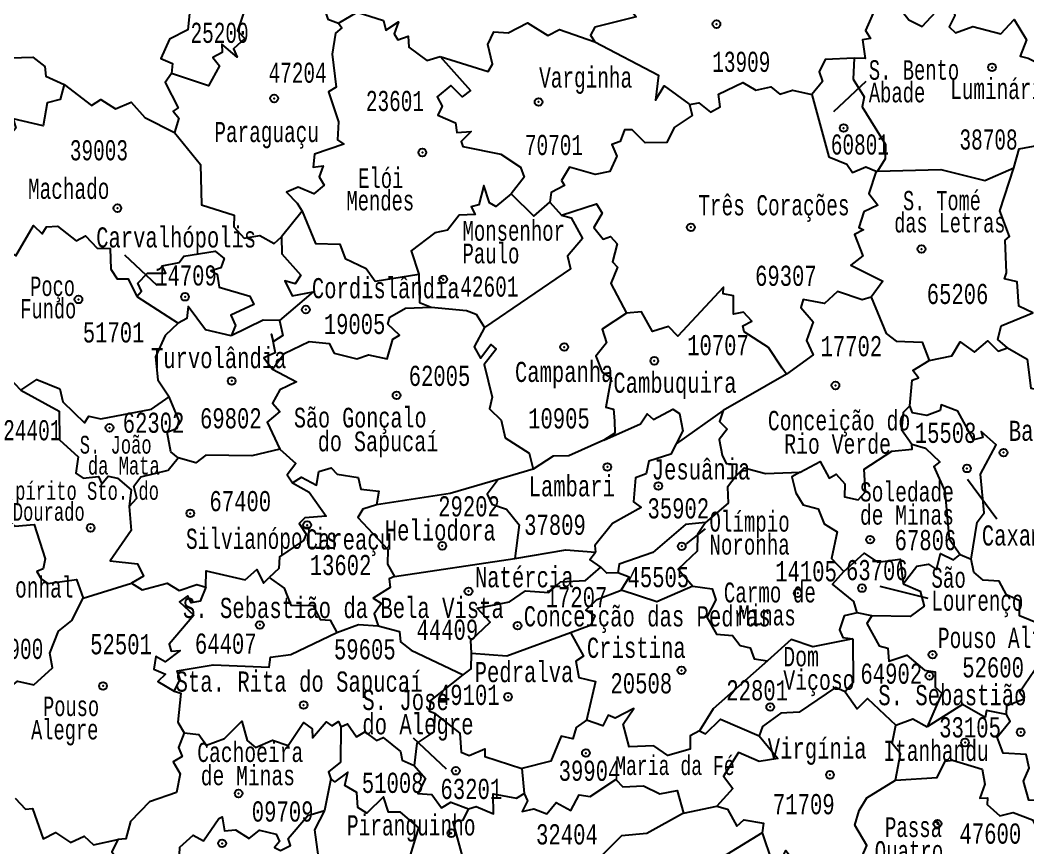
# Model space of a CAD drawing. Header units: millimetres. Extents: x 9851 to 10267, y 23387 to 23778.
# Drawn here: x 10130.42 to 10142.13, y 23500.61 to 23510.23 of the extents above; entities that cross this region are included whole.
import ezdxf
from ezdxf.enums import TextEntityAlignment as Align

# ---------------------------------------------------------------- set-up
doc = ezdxf.new("R2010")
doc.units = ezdxf.units.MM
doc.layers.add('3', color=7, linetype='Continuous')
doc.styles.add('MONOTXT', font='MONOTXT', dxfattribs={"height": 0.2})

# ---------------------------------------------------------------- blocks, each defined once
blk = doc.blocks.new('SEDE')
at = {"layer": '3', "color": 7, "linetype": 'Continuous'}
blk.add_circle((0, 0), 0.00451, dxfattribs=at)

msp = doc.modelspace()

# ---------------------------------------------------------------- linework, layer by layer
at = {"color": 7, "linetype": 'Continuous'}
for p, q in [((10139.882, 23509.169), (10140.256, 23509.521)), ((10140.372, 23508.477), (10140.386, 23508.475)), ((10136.579, 23508.117), (10136.717, 23507.963)), ((10133.703, 23508.012), (10133.462, 23507.711)), ((10132.016, 23507.146), (10131.641, 23507.498)), ((10131.779, 23507.02), (10132.262, 23506.708)), ((10139.33, 23506.117), (10138.593, 23505.693)), ((10138.593, 23505.693), (10138.048, 23505.308)), ((10136.387, 23505.013), (10135.981, 23504.894)), ((10141.773, 23504.43), (10141.434, 23504.894)), ((10138.169, 23504.144), (10138.39, 23504.317)), ((10134.774, 23503.765), (10136.172, 23503.975)), ((10141.349, 23504.019), (10141.478, 23503.967)), ((10131.156, 23503.512), (10131.72, 23503.687)), ((10140.416, 23503.652), (10140.974, 23503.515)), ((10140.323, 23503.309), (10140.152, 23503.341)), ((10135.381, 23501.524), (10134.995, 23501.886)), ((10136.256, 23501.535), (10136.283, 23501.244)), ((10134.035, 23501.414), (10133.963, 23501.045)), ((10138.132, 23501.013), (10138.519, 23501.095))]:
    msp.add_line(p, q, dxfattribs=at)
for points in [[(10138.023, 23511.024), (10137.867, 23510.884), (10137.623, 23510.818), (10137.415, 23510.62), (10137.418, 23510.485), (10137.585, 23510.269), (10137.102, 23510.151), (10137.054, 23510.057), (10137.103, 23509.978)], [(10132.442, 23510.856), (10132.302, 23510.628), (10132.337, 23510.559), (10132.419, 23510.582), (10132.375, 23510.118), (10132.16, 23510.01), (10132.059, 23509.785), (10132.196, 23509.726), (10132.182, 23509.613)], [(10140.141, 23510.703), (10140.19, 23510.614), (10140.288, 23510.606), (10140.369, 23510.383), (10140.25, 23510.111), (10140.307, 23510.016), (10140.212, 23510.003), (10140.245, 23509.785), (10140.115, 23509.788)], [(10140.141, 23510.703), (10140.274, 23510.711), (10140.485, 23510.578), (10140.752, 23510.235), (10140.905, 23510.158), (10141.17, 23510.441), (10141.253, 23510.445), (10141.287, 23510.287), (10141.219, 23510.152), (10141.295, 23510.085), (10141.497, 23510.157), (10141.82, 23510.071), (10141.975, 23510.24), (10142.119, 23510.003), (10142.047, 23509.813), (10142.139, 23509.791), (10142.552, 23509.576), (10142.565, 23509.895), (10142.681, 23510.007), (10142.612, 23510.102)], [(10133.107, 23510.563), (10132.952, 23510.107), (10133.036, 23510.018), (10132.903, 23509.899), (10132.945, 23509.799), (10132.767, 23509.952), (10132.772, 23509.855), (10132.662, 23509.797), (10132.742, 23509.701), (10132.614, 23509.468), (10132.182, 23509.613)], [(10133.788, 23510.407), (10133.933, 23510.436), (10134, 23510.241), (10134.126, 23510.197)], [(10134.126, 23510.197), (10134.34, 23510.325), (10134.647, 23510.226), (10134.675, 23510.114), (10134.821, 23510.212), (10134.771, 23510.074), (10134.814, 23510.002), (10134.933, 23510.046), (10134.941, 23509.917), (10135.149, 23509.761), (10135.304, 23509.808)], [(10134.126, 23510.197), (10134.161, 23510.143), (10134.091, 23510.08), (10134.052, 23509.834), (10134.098, 23509.454), (10134.007, 23509.398), (10134.125, 23509.048), (10134.114, 23508.84), (10134.187, 23508.788), (10133.844, 23508.673), (10133.828, 23508.524), (10133.947, 23508.538), (10133.899, 23508.411), (10133.959, 23508.314), (10133.838, 23508.212), (10133.656, 23508.291), (10133.519, 23508.233), (10133.642, 23508.105), (10133.703, 23508.012)], [(10135.304, 23509.808), (10135.863, 23509.634), (10135.913, 23509.718), (10135.859, 23509.95), (10135.929, 23510.097), (10136.095, 23510.084), (10136.32, 23510.2), (10136.555, 23510.052), (10136.691, 23510.124), (10137.103, 23509.978)], [(10137.103, 23509.978), (10137.842, 23509.591), (10137.806, 23509.303), (10137.907, 23509.466), (10138.196, 23509.257), (10138.204, 23509.252)], [(10129.336, 23509.751), (10129.454, 23509.759), (10129.524, 23509.871), (10129.716, 23509.796), (10129.848, 23509.884), (10130.113, 23509.896), (10130.307, 23509.793), (10130.574, 23509.799), (10130.712, 23509.691), (10130.722, 23509.582), (10130.937, 23509.482)], [(10135.304, 23509.808), (10135.659, 23509.413), (10135.56, 23509.339), (10135.431, 23509.472), (10135.27, 23509.338), (10135.328, 23509.231), (10135.28, 23509.125), (10135.483, 23509.039), (10135.498, 23508.924), (10135.667, 23508.938), (10135.551, 23508.82), (10135.57, 23508.762), (10136.012, 23508.672), (10136.239, 23508.522), (10136.281, 23508.407), (10136.13, 23508.213)], [(10140.115, 23509.788), (10139.78, 23509.775), (10139.711, 23509.63), (10139.749, 23509.517), (10139.623, 23509.368)], [(10140.115, 23509.788), (10140.103, 23509.546), (10140.233, 23509.338), (10140.209, 23509.222), (10140.479, 23508.784), (10140.477, 23508.619), (10140.386, 23508.475)], [(10132.182, 23509.613), (10132.108, 23509.507), (10132.262, 23509.213), (10132.201, 23509.172), (10132.27, 23509.09), (10132.22, 23508.925)], [(10130.937, 23509.482), (10130.888, 23509.31), (10130.737, 23509.269), (10130.694, 23509.004), (10130.342, 23509.083), (10130.375, 23508.977), (10130.277, 23508.86), (10130.167, 23508.979), (10129.932, 23508.799), (10129.632, 23508.727), (10129.612, 23508.652), (10129.909, 23508.482), (10129.911, 23508.264)], [(10130.937, 23509.482), (10131.252, 23509.238), (10131.363, 23509.31), (10131.532, 23509.2), (10131.715, 23509.276), (10131.874, 23509.101), (10132.22, 23508.925)], [(10138.204, 23509.252), (10138.312, 23509.269), (10138.446, 23509.16), (10138.558, 23509.224), (10138.539, 23509.372), (10138.821, 23509.505), (10138.974, 23509.418), (10139.148, 23509.457), (10139.251, 23509.371), (10139.4, 23509.417), (10139.623, 23509.368)], [(10139.623, 23509.368), (10139.822, 23508.644), (10140.03, 23508.558), (10140.098, 23508.459), (10140.253, 23508.526), (10140.372, 23508.477)], [(10138.204, 23509.252), (10138.234, 23509.122), (10138.024, 23508.983), (10137.94, 23508.808), (10137.688, 23508.806), (10137.536, 23508.958), (10137.449, 23508.958), (10137.396, 23508.82), (10137.302, 23508.787), (10137.357, 23508.649), (10137.277, 23508.472), (10137.105, 23508.438), (10136.81, 23508.523), (10136.714, 23508.366), (10136.751, 23508.31), (10136.597, 23508.227), (10136.579, 23508.117)], [(10132.22, 23508.925), (10132.522, 23508.553), (10132.533, 23508.084), (10132.91, 23507.964), (10132.907, 23507.828), (10133.028, 23507.699), (10133.211, 23507.73), (10133.378, 23507.634), (10133.462, 23507.711)], [(10141.97, 23508.515), (10142.033, 23508.734), (10142.429, 23508.809), (10142.488, 23508.892), (10142.567, 23508.835), (10142.664, 23508.933), (10142.825, 23508.827)], [(10140.386, 23508.475), (10141.125, 23508.494), (10141.634, 23508.369), (10141.97, 23508.515)], [(10141.899, 23506.422), (10141.786, 23506.519), (10141.823, 23506.679), (10142.194, 23506.83), (10142.03, 23506.905), (10142.012, 23507.188), (10141.865, 23507.226), (10141.888, 23507.293), (10141.871, 23507.674), (10141.921, 23507.717), (10141.81, 23508.016), (10141.97, 23508.515)], [(10140.372, 23508.477), (10140.288, 23508.218), (10140.391, 23508.081), (10140.229, 23508.002), (10140.17, 23507.823), (10140.225, 23507.796), (10140.121, 23507.74), (10140.218, 23507.492), (10140.077, 23507.383), (10140.448, 23507.197), (10140.315, 23507.012)], [(10136.13, 23508.213), (10135.953, 23508.067), (10135.877, 23508.108), (10135.813, 23508.31), (10135.755, 23508.085), (10135.664, 23508.062), (10135.714, 23507.971), (10135.525, 23507.964), (10135.392, 23507.791), (10135.243, 23507.759), (10134.967, 23507.549), (10135.056, 23507.28)], [(10136.13, 23508.213), (10136.395, 23507.951), (10136.579, 23508.117)], [(10136.717, 23507.963), (10137.121, 23508.096), (10137.19, 23507.986), (10137.09, 23507.822), (10137.199, 23507.686), (10137.283, 23507.716), (10137.362, 23507.631), (10137.307, 23507.422), (10137.365, 23507.362), (10137.288, 23507.171), (10137.472, 23506.826)], [(10133.703, 23508.012), (10133.855, 23507.635), (10134.14, 23507.629), (10134.202, 23507.461), (10134.444, 23507.343), (10134.552, 23507.199), (10135.056, 23507.28)], [(10136.717, 23507.963), (10136.826, 23507.934), (10136.959, 23507.695), (10136.787, 23507.489), (10136.82, 23507.34), (10135.822, 23506.659)], [(10129.671, 23507.74), (10130.137, 23507.564), (10130.225, 23507.594), (10130.375, 23507.493), (10130.58, 23507.843), (10130.68, 23507.748), (10130.73, 23507.828), (10130.86, 23507.838), (10131.074, 23507.668), (10131.185, 23507.724), (10131.318, 23507.58), (10131.47, 23507.578), (10131.479, 23507.335), (10131.551, 23507.225), (10131.678, 23507.223), (10131.779, 23507.02)], [(10133.462, 23507.711), (10133.465, 23507.515), (10133.685, 23507.267), (10133.619, 23507.167), (10133.5, 23507.2), (10133.586, 23507.026), (10133.828, 23507.075), (10133.437, 23506.739)], [(10131.779, 23507.02), (10131.836, 23507.082), (10131.794, 23507.173), (10131.903, 23507.292), (10132.116, 23507.292), (10132.076, 23507.376), (10132.273, 23507.413), (10132.328, 23507.488), (10132.691, 23507.547), (10132.797, 23507.461), (10132.757, 23507.354), (10132.64, 23507.318), (10132.715, 23507.278), (10132.737, 23507.127), (10133.095, 23507.025), (10133.14, 23506.925), (10132.872, 23506.802), (10132.926, 23506.682), (10132.877, 23506.561)], [(10135.056, 23507.28), (10135.065, 23506.95), (10135.202, 23506.896)], [(10139.33, 23506.117), (10139.279, 23506.188), (10139.121, 23506.426), (10138.837, 23506.61), (10138.822, 23506.679), (10138.928, 23506.733), (10138.83, 23506.836), (10138.715, 23506.813), (10138.715, 23507.027), (10138.596, 23507.05), (10138.598, 23507.128), (10138.067, 23506.559), (10137.958, 23506.669), (10137.773, 23506.611), (10137.644, 23506.841), (10137.472, 23506.826)], [(10140.315, 23507.012), (10140.211, 23506.981), (10139.923, 23507.079), (10139.77, 23506.937), (10139.522, 23506.985), (10139.498, 23506.892), (10139.641, 23506.723), (10139.564, 23506.507), (10139.64, 23506.343), (10139.33, 23506.117)], [(10140.315, 23507.012), (10140.488, 23506.588), (10140.604, 23506.5), (10140.905, 23506.488), (10140.988, 23506.274)], [(10132.877, 23506.561), (10132.579, 23506.633), (10132.379, 23506.902), (10132.361, 23506.765), (10132.262, 23506.708)], [(10133.359, 23506.173), (10133.492, 23506.356), (10133.782, 23506.497), (10134.017, 23506.474), (10134.072, 23506.361), (10134.337, 23506.293), (10134.471, 23506.343), (10134.691, 23506.295), (10134.757, 23506.523), (10134.834, 23506.571), (10134.696, 23506.697), (10134.721, 23506.78), (10134.902, 23506.885), (10135.202, 23506.896)], [(10135.202, 23506.896), (10135.611, 23506.858), (10135.725, 23506.813), (10135.822, 23506.659)], [(10133.437, 23506.739), (10133.247, 23506.745), (10132.877, 23506.561)], [(10133.437, 23506.739), (10133.477, 23506.565), (10133.37, 23506.496), (10133.344, 23506.583), (10133.39, 23506.365), (10133.255, 23506.308), (10133.359, 23506.173)], [(10137.472, 23506.826), (10137.187, 23506.638), (10137.238, 23506.481), (10137.116, 23506.327), (10137.19, 23506.14), (10137.291, 23506.072), (10137.231, 23505.732), (10137.32, 23505.71), (10137.333, 23505.575), (10137.337, 23505.43), (10137.207, 23505.349)], [(10132.262, 23506.708), (10132.108, 23506.566), (10131.999, 23506.318), (10132.024, 23506.052), (10132.157, 23505.852)], [(10135.822, 23506.659), (10135.699, 23506.433), (10135.774, 23506.302), (10135.896, 23506.462), (10135.958, 23506.409), (10135.817, 23506.23), (10135.911, 23505.851), (10135.878, 23505.714), (10136.016, 23505.581), (10136.06, 23505.378), (10136.34, 23505.199), (10136.387, 23505.013)], [(10140.988, 23506.274), (10141.252, 23506.328), (10141.347, 23506.493), (10141.513, 23506.374), (10141.669, 23506.505), (10141.79, 23506.382), (10141.899, 23506.422)], [(10141.899, 23506.422), (10142.128, 23506.292), (10142.168, 23505.954), (10142.265, 23505.934), (10142.283, 23505.774), (10142.398, 23505.696), (10142.859, 23506.103), (10143.21, 23506.222)], [(10140.764, 23505.747), (10140.792, 23506.045), (10140.864, 23506.074), (10140.798, 23506.158), (10140.988, 23506.274)], [(10133.359, 23506.173), (10133.638, 23506.026), (10133.443, 23505.936), (10133.358, 23505.778), (10133.441, 23505.684), (10133.295, 23505.558), (10133.442, 23505.243)], [(10130.132, 23506.043), (10130.284, 23506.085), (10130.432, 23505.931)], [(10130.432, 23505.931), (10130.618, 23506.056), (10130.887, 23505.945), (10130.919, 23505.796), (10131.174, 23505.55), (10131.222, 23505.629), (10131.362, 23505.598), (10131.95, 23505.711), (10132.157, 23505.852)], [(10130.432, 23505.931), (10130.878, 23505.687), (10130.882, 23505.352), (10131.097, 23505.157), (10131.073, 23504.965), (10131.156, 23504.907), (10131.335, 23504.928), (10131.374, 23504.842), (10131.446, 23504.93), (10131.557, 23504.906), (10131.715, 23504.773), (10131.692, 23504.579)], [(10132.261, 23505.144), (10132.177, 23505.214), (10132.132, 23505.441), (10132.248, 23505.489), (10132.273, 23505.573), (10132.157, 23505.852)], [(10137.207, 23505.349), (10137.632, 23505.539), (10137.71, 23505.656), (10137.783, 23505.59), (10138.008, 23505.709), (10138.085, 23505.659), (10138.127, 23505.457), (10138.048, 23505.308)], [(10138.593, 23505.693), (10138.553, 23505.568), (10138.639, 23505.477), (10138.549, 23505.356), (10138.583, 23505.175), (10138.629, 23505.077), (10138.749, 23505.069), (10138.744, 23504.934)], [(10140.764, 23505.747), (10140.687, 23505.67), (10140.668, 23505.472), (10140.785, 23505.303)], [(10141.478, 23503.967), (10141.547, 23504.397), (10141.627, 23504.506), (10141.585, 23504.955), (10141.766, 23505.295), (10141.592, 23505.45), (10141.612, 23505.381), (10141.504, 23505.355), (10141.322, 23505.686), (10141.127, 23505.762), (10141.114, 23505.695), (10140.961, 23505.637), (10140.796, 23505.667), (10140.764, 23505.747)], [(10137.207, 23505.349), (10136.799, 23505.169), (10136.62, 23505.165), (10136.387, 23505.013)], [(10133.442, 23505.243), (10133.117, 23505.167), (10132.582, 23505.174), (10132.466, 23505.087), (10132.261, 23505.144)], [(10133.442, 23505.243), (10133.63, 23505.078), (10133.526, 23504.945), (10133.588, 23504.852)], [(10138.048, 23505.308), (10137.987, 23505.188), (10137.729, 23505.105), (10137.7, 23504.96), (10137.575, 23504.913), (10137.552, 23504.634), (10137.643, 23504.568), (10137.31, 23504.381), (10137.102, 23504.127), (10137.112, 23504.049)], [(10139.488, 23504.977), (10139.72, 23505.103), (10139.825, 23504.909), (10139.907, 23504.956), (10140.008, 23504.843), (10140.004, 23504.691), (10140.162, 23504.657), (10140.25, 23504.749), (10140.233, 23505.013), (10140.553, 23505.223), (10140.789, 23505.245), (10140.785, 23505.303)], [(10140.785, 23505.303), (10140.946, 23505.256), (10141.112, 23505.098), (10141.044, 23505.043), (10141.169, 23504.755), (10141.221, 23504.201), (10141.349, 23504.019)], [(10131.692, 23504.579), (10131.78, 23504.677), (10131.744, 23504.814), (10131.829, 23504.925), (10132.143, 23504.999), (10132.261, 23505.144)], [(10133.588, 23504.852), (10133.696, 23504.921), (10133.868, 23504.828), (10133.894, 23504.985), (10134.038, 23505.026), (10134.108, 23504.954), (10134.352, 23504.915), (10134.382, 23504.779), (10134.594, 23504.757), (10134.564, 23504.597)], [(10138.744, 23504.934), (10138.837, 23505.028), (10139.086, 23504.963), (10139.488, 23504.977)], [(10135.981, 23504.894), (10135.42, 23504.729), (10134.564, 23504.597)], [(10135.981, 23504.894), (10135.852, 23504.722), (10135.907, 23504.606), (10136.078, 23504.548), (10136.225, 23504.366), (10136.172, 23503.975)], [(10138.744, 23504.934), (10138.644, 23504.804), (10138.652, 23504.618), (10138.388, 23504.391)], [(10139.488, 23504.977), (10139.392, 23504.925), (10139.44, 23504.737), (10139.524, 23504.597), (10139.698, 23504.553), (10139.767, 23504.378), (10139.918, 23504.285), (10139.854, 23503.976), (10139.997, 23503.824)], [(10133.588, 23504.852), (10133.785, 23504.746), (10133.979, 23504.465), (10133.732, 23504.446), (10133.666, 23504.379), (10133.748, 23504.258), (10133.717, 23504.184), (10133.438, 23503.992), (10133.43, 23503.859), (10133.319, 23503.755)], [(10131.692, 23504.579), (10131.715, 23504.298), (10131.47, 23503.946), (10131.79, 23503.913), (10131.858, 23503.769), (10131.72, 23503.687)], [(10134.564, 23504.597), (10134.408, 23504.547), (10134.349, 23504.449), (10134.696, 23504.08), (10134.693, 23503.907), (10134.774, 23503.765)], [(10130.245, 23504.435), (10130.363, 23504.351), (10130.586, 23504.37), (10130.716, 23503.972), (10130.694, 23503.855), (10130.618, 23503.824), (10130.669, 23503.738), (10130.746, 23503.685), (10131.08, 23503.731), (10131.156, 23503.512)], [(10138.388, 23504.391), (10138.156, 23504.369), (10137.777, 23504.043), (10137.387, 23503.907), (10137.37, 23503.809)], [(10138.388, 23504.391), (10138.297, 23504.252), (10138.292, 23504.06), (10138.071, 23503.851), (10138.242, 23503.653)], [(10136.172, 23503.975), (10136.764, 23504.074), (10137.112, 23504.049)], [(10137.171, 23503.872), (10137.046, 23503.964), (10137.112, 23504.049)], [(10139.997, 23503.824), (10140.234, 23504.036), (10140.389, 23503.932), (10140.65, 23503.968), (10140.684, 23503.68)], [(10140.684, 23503.68), (10140.845, 23503.885), (10140.979, 23503.909), (10141.073, 23503.846), (10141.119, 23504.031), (10141.27, 23503.96), (10141.349, 23504.019)], [(10142.579, 23502.865), (10142.354, 23502.971), (10142.284, 23503.208), (10142.036, 23503.306), (10142.043, 23503.483), (10141.888, 23503.552), (10141.801, 23503.712), (10141.617, 23503.724), (10141.509, 23503.814), (10141.478, 23503.967)], [(10132.584, 23503.639), (10132.588, 23503.832), (10133.041, 23503.728), (10133.176, 23503.846), (10133.254, 23503.688), (10133.319, 23503.755)], [(10135.671, 23502.875), (10135.66, 23503.022), (10135.887, 23503.234), (10135.736, 23503.398), (10136.111, 23503.471), (10136.298, 23503.598), (10136.57, 23503.579), (10136.703, 23503.703), (10136.996, 23503.717), (10137.171, 23503.872)], [(10137.37, 23503.809), (10137.242, 23503.802), (10137.171, 23503.872)], [(10140.152, 23503.341), (10140.113, 23503.476), (10139.863, 23503.675), (10139.997, 23503.824)], [(10133.319, 23503.755), (10133.491, 23503.63), (10133.569, 23503.432), (10133.831, 23503.429), (10133.913, 23503.266), (10134.028, 23503.258), (10134.105, 23503.115)], [(10134.774, 23503.765), (10134.714, 23503.739), (10134.724, 23503.636), (10134.528, 23503.515), (10134.625, 23503.451), (10134.537, 23503.331), (10134.586, 23503.192)], [(10137.408, 23503.606), (10137.503, 23503.757), (10137.37, 23503.809)], [(10131.72, 23503.687), (10131.841, 23503.61), (10132.133, 23503.687), (10132.274, 23503.604), (10132.479, 23503.672), (10132.584, 23503.639)], [(10132.584, 23503.639), (10132.516, 23503.48), (10132.411, 23503.459), (10132.375, 23503.54), (10132.278, 23503.472), (10132.442, 23503.314), (10132.157, 23502.978), (10132.178, 23502.896), (10132.283, 23502.905), (10132.11, 23502.774), (10132.002, 23502.836), (10131.979, 23502.689), (10132.113, 23502.628), (10132.024, 23502.544), (10132.215, 23502.432)], [(10136.822, 23503.114), (10137.06, 23503.204), (10137.106, 23503.306), (10137, 23503.375), (10137.128, 23503.496), (10137.408, 23503.606)], [(10138.242, 23503.653), (10137.823, 23503.472), (10137.408, 23503.606)], [(10138.242, 23503.653), (10138.467, 23503.622), (10138.508, 23503.492), (10138.405, 23503.291), (10138.518, 23503.096), (10138.702, 23503.08), (10138.792, 23502.962), (10138.907, 23502.935), (10138.954, 23502.807), (10139.108, 23502.784)], [(10140.684, 23503.68), (10140.885, 23503.594), (10140.93, 23503.419), (10140.769, 23503.299), (10140.323, 23503.309)], [(10130.308, 23502.477), (10130.394, 23502.548), (10130.585, 23502.506), (10130.802, 23502.705), (10130.771, 23502.875), (10130.871, 23503.128), (10131.024, 23503.252), (10131.156, 23503.512)], [(10140.152, 23503.341), (10140.001, 23503.308), (10139.945, 23503.145), (10139.985, 23503.055), (10140.101, 23503.041)], [(10140.323, 23503.309), (10140.265, 23503.22), (10140.406, 23502.96), (10140.508, 23502.931), (10140.519, 23502.782), (10140.729, 23502.851), (10140.935, 23502.675), (10141.059, 23502.658), (10141.059, 23502.477), (10141.136, 23502.408), (10140.963, 23502.018)], [(10132.215, 23502.432), (10132.283, 23502.566), (10132.25, 23502.67), (10132.668, 23502.738), (10133.317, 23502.713), (10133.334, 23502.826), (10133.569, 23502.857), (10134.105, 23503.115)], [(10134.105, 23503.115), (10134.357, 23503.207), (10134.586, 23503.192)], [(10134.586, 23503.192), (10134.833, 23503.127), (10134.844, 23503.006), (10134.967, 23502.908), (10135.572, 23502.623)], [(10135.671, 23502.875), (10136.079, 23502.841), (10136.822, 23503.114)], [(10136.822, 23503.114), (10136.97, 23502.838), (10136.883, 23502.779), (10136.917, 23502.591), (10137.112, 23502.543), (10137.005, 23502.097)], [(10140.101, 23503.041), (10139.635, 23502.947), (10139.386, 23503.033), (10139.108, 23502.784)], [(10140.101, 23503.041), (10140.105, 23502.532), (10140.013, 23502.426)], [(10135.572, 23502.623), (10135.666, 23502.692), (10135.671, 23502.875)], [(10139.108, 23502.784), (10138.477, 23502.226), (10138.318, 23501.973)], [(10141.888, 23502.16), (10141.89, 23502.265), (10142.092, 23502.344), (10142.039, 23502.421), (10142.213, 23502.678), (10142.579, 23502.865)], [(10135.242, 23502.171), (10135.18, 23502.196), (10135.196, 23502.322), (10135.572, 23502.623)], [(10132.215, 23502.432), (10132.292, 23502.408), (10132.256, 23502.07), (10132.332, 23501.949)], [(10140.013, 23502.426), (10139.899, 23502.475), (10139.477, 23502.189), (10139.265, 23502.176), (10139.052, 23502.021), (10139.014, 23501.914)], [(10140.013, 23502.426), (10140.152, 23502.226), (10140.272, 23502.346), (10140.601, 23502.036)], [(10135.242, 23502.171), (10135.233, 23501.961), (10135.033, 23501.829), (10135.004, 23501.57)], [(10135.242, 23502.171), (10135.536, 23501.943), (10135.55, 23501.724), (10135.643, 23501.684), (10135.823, 23501.763), (10135.824, 23501.673), (10136.256, 23501.535)], [(10138.318, 23501.973), (10138.21, 23501.912), (10138.21, 23501.759), (10137.952, 23501.683), (10137.788, 23501.795), (10137.5, 23501.787), (10137.434, 23502.05), (10137.556, 23502.23), (10137.339, 23502.119), (10137.259, 23502.152), (10137.196, 23502.031), (10137.005, 23502.097)], [(10141.888, 23502.16), (10141.655, 23502.208), (10141.637, 23502.128), (10141.374, 23502.276), (10140.963, 23502.018)], [(10132.332, 23501.949), (10132.501, 23501.927), (10132.59, 23501.804), (10132.798, 23501.881), (10133.001, 23502.085), (10133.062, 23501.86), (10133.16, 23501.776), (10133.356, 23501.861), (10133.54, 23501.799), (10133.717, 23502.067), (10133.82, 23501.994), (10133.822, 23501.888), (10133.98, 23502.075), (10134.048, 23502.03), (10134.124, 23502.078), (10134.152, 23502.016)], [(10134.152, 23502.016), (10134.229, 23502.053), (10134.334, 23501.901), (10134.431, 23501.961), (10134.565, 23501.859), (10134.643, 23501.893), (10134.845, 23501.732), (10134.863, 23501.629), (10135.004, 23501.57)], [(10137.005, 23502.097), (10136.887, 23502.01), (10136.848, 23501.88), (10136.713, 23501.911), (10136.59, 23501.618), (10136.256, 23501.535)], [(10138.318, 23501.973), (10138.388, 23501.938), (10138.565, 23502.108), (10139.014, 23501.914)], [(10140.601, 23502.036), (10140.799, 23502.112), (10140.963, 23502.018)], [(10142.719, 23500.859), (10142.616, 23500.918), (10142.568, 23501.072), (10142.473, 23501.162), (10142.148, 23501.166), (10142.084, 23501.385), (10142.149, 23501.537), (10142.116, 23501.696), (10141.849, 23501.711), (10141.78, 23501.897), (10141.929, 23502.083), (10141.888, 23502.16)], [(10132.332, 23501.949), (10132.265, 23501.777), (10132.306, 23501.674), (10132.201, 23501.61), (10132.284, 23501.47), (10132.243, 23501.253), (10131.928, 23501.147), (10131.707, 23500.917), (10131.653, 23500.715), (10131.561, 23500.709)], [(10134.152, 23502.016), (10134.149, 23501.607), (10134.007, 23501.495), (10134.035, 23501.414)], [(10140.597, 23501.397), (10140.656, 23501.702), (10140.56, 23501.823), (10140.601, 23502.036)], [(10139.014, 23501.914), (10139.229, 23501.65), (10139.011, 23501.614), (10138.772, 23501.719), (10138.597, 23501.445), (10138.706, 23501.301), (10138.519, 23501.095)], [(10140.597, 23501.397), (10141.081, 23501.43), (10141.175, 23501.618), (10141.258, 23501.631), (10141.602, 23501.526), (10141.636, 23501.35), (10141.578, 23501.188), (10141.664, 23501.194), (10141.663, 23501.116), (10141.811, 23500.984), (10141.964, 23501.023), (10142.19, 23500.937), (10142.226, 23500.862), (10142.664, 23500.744)], [(10135.245, 23499.959), (10135.324, 23500.131), (10135.26, 23500.461), (10134.962, 23500.525), (10135.058, 23500.844), (10134.843, 23501.027), (10134.707, 23501.025), (10134.646, 23501.204), (10134.452, 23501.015), (10134.35, 23501.079), (10134.336, 23501.253), (10134.196, 23501.335), (10134.233, 23501.489), (10134.083, 23501.38), (10134.035, 23501.414)], [(10135.004, 23501.57), (10135.136, 23501.418), (10135.047, 23501.243), (10135.208, 23501.233), (10135.322, 23501.075), (10135.429, 23501.143), (10135.633, 23501.066)], [(10136.283, 23501.244), (10136.319, 23501.156), (10136.258, 23501.034), (10136.395, 23501.066), (10136.547, 23501.006), (10136.653, 23501.14), (10136.824, 23501.047), (10136.922, 23501.227), (10137.047, 23501.207), (10137.348, 23501.407), (10137.43, 23501.32), (10137.667, 23501.333), (10137.857, 23501.239), (10138.058, 23501.279), (10138.132, 23501.013)], [(10139.767, 23500.197), (10139.95, 23500.229), (10139.985, 23500.422), (10140.202, 23500.495), (10140.265, 23500.638), (10140.125, 23500.874), (10140.175, 23501.046), (10140.263, 23501.193), (10140.597, 23501.397)], [(10135.633, 23501.066), (10135.725, 23501.093), (10135.925, 23501.006), (10135.922, 23501.24), (10136.192, 23501.187), (10136.283, 23501.244)], [(10130.367, 23501.189), (10130.488, 23501.06), (10130.568, 23501.07), (10130.694, 23500.715), (10130.837, 23500.791), (10131.009, 23500.672), (10131.168, 23500.747), (10131.277, 23500.645), (10131.561, 23500.709)], [(10131.893, 23500.112), (10132.017, 23500.1), (10132.069, 23500.2), (10132.265, 23500.251), (10132.282, 23500.619), (10132.437, 23500.76), (10132.555, 23500.692), (10132.732, 23500.953), (10132.774, 23500.97), (10132.8, 23500.809), (10132.929, 23500.82), (10133.085, 23500.721), (10133.205, 23500.815), (10133.398, 23500.771), (10133.44, 23500.683), (10133.382, 23500.617), (10133.449, 23500.581), (10133.567, 23500.64), (10133.538, 23500.721), (10133.766, 23500.987), (10133.963, 23501.045)], [(10133.963, 23501.045), (10133.846, 23500.819), (10133.934, 23500.167), (10133.763, 23499.987), (10133.745, 23499.785)], [(10135.633, 23501.066), (10135.564, 23500.929), (10135.451, 23500.913), (10135.589, 23500.412), (10135.511, 23500.189)], [(10138.132, 23501.013), (10137.707, 23500.777), (10137.411, 23500.749), (10136.927, 23500.272), (10137.159, 23500.117)], [(10138.519, 23501.095), (10138.645, 23501.059), (10138.754, 23500.862), (10138.834, 23500.937), (10139.061, 23500.898), (10139.049, 23500.787)], [(10139.049, 23500.787), (10138.347, 23500.356), (10138.286, 23500.06), (10138.539, 23499.955), (10138.772, 23499.982), (10138.817, 23499.809), (10138.965, 23499.722), (10138.997, 23499.549), (10139.089, 23499.49)], [(10139.049, 23500.787), (10139.158, 23500.453), (10139.261, 23500.457), (10139.323, 23500.579), (10139.389, 23500.497), (10139.32, 23500.413), (10139.383, 23500.295), (10139.66, 23500.299), (10139.767, 23500.197)], [(10131.561, 23500.709), (10131.489, 23500.563), (10131.566, 23500.464), (10131.422, 23500.211), (10131.517, 23500.068)]]:
    msp.add_lwpolyline(points, dxfattribs=at)
for p in [(10138.516, 23510.185), (10141.719, 23509.682), (10133.377, 23509.321), (10136.449, 23509.28), (10139.994, 23508.977), (10135.099, 23508.693), (10131.555, 23508.046), (10138.219, 23507.824), (10140.899, 23507.571), (10135.341, 23507.218), (10131.102, 23506.985), (10132.341, 23507.016), (10133.744, 23506.868), (10136.747, 23506.432), (10137.794, 23506.271), (10132.883, 23506.038), (10139.899, 23505.985), (10134.799, 23505.871), (10131.463, 23505.493), (10141.852, 23505.205), (10137.249, 23505.038), (10141.427, 23505.021), (10137.841, 23504.816), (10132.402, 23504.499), (10131.244, 23504.33), (10133.76, 23504.363), (10140.302, 23504.193), (10135.33, 23504.121), (10138.113, 23504.116), (10135.635, 23503.593), (10140.208, 23503.63), (10139.46, 23503.571), (10133.21, 23503.202), (10136.205, 23503.193), (10141.027, 23502.857), (10138.11, 23502.674), (10140.991, 23502.61), (10131.388, 23502.493), (10136.094, 23502.366), (10133.719, 23502.271), (10139.141, 23502.249), (10142.052, 23501.955), (10141.405, 23501.835), (10136.999, 23501.713), (10135.488, 23501.507), (10139.835, 23501.46), (10132.963, 23501.243), (10141.085, 23500.891), (10135.435, 23500.782), (10132.772, 23500.663)]:
    msp.add_point(p, dxfattribs=at)

# ---------------------------------------------------------------- block references
for p, xscale, yscale, zscale, rotation in [((10138.516, 23510.185), 9.999984065305414, 9.999984065305414, 10, 1.029389618851899), ((10141.719, 23509.682), 10, 10, 10, 1.12251814589938), ((10133.377, 23509.321), 9.999986043441957, 9.999986043441957, 10, 0.8690174966911162), ((10136.449, 23509.28), 10.000012929797, 10.000012929797, 10, 0.9621417863326939), ((10139.994, 23508.977), 10.00001279557249, 10.00001279557249, 10, 1.06754607644802), ((10135.099, 23508.693), 9.999979237002622, 9.999979237002622, 10, 0.9178493910349257), ((10131.555, 23508.046), 10, 10, 10, 0.8049755879339935), ((10138.219, 23507.824), 10.00001013189859, 10.00001013189859, 10, 1.007772359467216), ((10140.899, 23507.571), 9.999986242068749, 9.999986242068749, 10, 1.087829685467251), ((10135.341, 23507.218), 10.0000213255475, 10.0000213255475, 10, 0.9162444976586277), ((10131.102, 23506.985), 10, 10, 10, 0.783896356284476), ((10132.341, 23507.016), 10, 10, 10, 0.8225866992577637), ((10133.744, 23506.868), 10.00002203494186, 10.00002203494186, 10, 0.8650118485375153), ((10136.747, 23506.432), 10.00000000000001, 10.00000000000001, 10.00000000000001, 0.9549390687634874), ((10137.794, 23506.271), 10, 10, 10, 0.9861598077852067), ((10132.883, 23506.038), 9.999985797435308, 9.999985797435308, 10, 0.8329948560742096), ((10134.799, 23505.871), 10, 10, 10, 0.8914305632527719), ((10139.899, 23505.985), 10, 10, 10, 1.049134775174746), ((10131.463, 23505.493), 10, 10, 10, 0.7849634745111219), ((10141.852, 23505.205), 10, 10, 10, 1.104907181015739), ((10137.249, 23505.038), 10.000012929797, 10.000012929797, 10, 0.9621417863326939), ((10141.427, 23505.021), 10, 10, 10, 1.090764009586508), ((10137.841, 23504.816), 10.00001685776055, 10.00001685776055, 10, 0.9792193323479694), ((10132.402, 23504.499), 10.00001558588072, 10.00001558588072, 10, 0.807643367638264), ((10133.76, 23504.363), 9.999980935414476, 9.999980935414476, 10, 0.8492721339217004), ((10131.244, 23504.33), 10.00001831579801, 10.00001831579801, 10, 0.7700201845209717), ((10135.33, 23504.121), 10.00001410561666, 10.00001410561666, 10, 0.8967660042636787), ((10138.113, 23504.116), 9.999983059052306, 9.999983059052306, 10, 0.9834921512746625), ((10140.302, 23504.193), 10, 10, 10, 1.051802372804484), ((10135.635, 23503.593), 9.999985098880455, 9.999985098880455, 10, 0.9031727184828746), ((10139.46, 23503.571), 10, 10, 10, 1.022182266684285), ((10140.208, 23503.63), 9.999988941202574, 9.999988941202574, 10, 1.045666891457216), ((10133.21, 23503.202), 10.00001013656067, 10.00001013656067, 10, 0.8241873609637927), ((10136.205, 23503.193), 9.999980729306543, 9.999980729306543, 10, 0.9183829330313933), ((10141.027, 23502.857), 10.00001106084519, 10.00001106084519, 10, 1.067012560223645), ((10138.11, 23502.674), 10, 10, 10, 0.9749510820634082), ((10140.991, 23502.61), 10, 10, 10, 1.064344976327805), ((10131.388, 23502.493), 10, 10, 10, 0.761483203179018), ((10136.094, 23502.366), 10, 10, 10, 0.9095752344021203), ((10133.719, 23502.271), 9.999987829348182, 9.999987829348182, 10, 0.8337951866118355), ((10139.141, 23502.249), 10.00000000000001, 10.00000000000001, 10.00000000000001, 1.004571198192704), ((10142.052, 23501.955), 10, 10, 10, 1.093698327983297), ((10141.405, 23501.835), 9.999983632489746, 9.999983632489746, 10, 1.07288622421067), ((10136.999, 23501.713), 9.999977823303567, 9.999977823303567, 10, 0.9338599296917559), ((10135.488, 23501.507), 9.999981529018296, 9.999981529018296, 10, 0.8847612402573611), ((10139.835, 23501.46), 10, 10, 10, 1.021648742510037), ((10132.963, 23501.243), 10, 10, 10, 0.8025745832153821), ((10141.085, 23500.891), 9.999980843473645, 9.999980843473645, 10, 1.05767599642367), ((10135.435, 23500.782), 10.00001089507029, 10.00001089507029, 10, 0.8783545776025687), ((10132.772, 23500.663), 9.999978524569448, 9.999978524569448, 10, 0.7924369767587068)]:
    msp.add_blockref('SEDE', p, dxfattribs=dict(at, xscale=xscale, yscale=yscale, zscale=zscale, rotation=rotation))

# ---------------------------------------------------------------- texts
at = {"color": 7, "linetype": 'Continuous', "style": 'MONOTXT'}
for s, height, rotation, width, p in [('25200', 0.2338, 0, 0.666671, (10132.742, 23510.084)), ('13909', 0.234, 360, 0.666667, (10138.805, 23509.747)), ('23601', 0.2341, 360, 0.666686, (10134.78, 23509.292)), ('38708', 0.2342, 0, 0.666667, (10141.678, 23508.844)), ('60801', 0.2342, 360, 0.666671, (10140.183, 23508.786)), ('14709', 0.2341, 360, 0.705883, (10132.352, 23507.264)), ('65206', 0.2342, 360, 0.705879, (10141.318, 23507.049)), ('19005', 0.2342, 0, 0.705888, (10134.311, 23506.7)), ('51701', 0.2344, 0, 0.70588, (10131.511, 23506.602)), ('10707', 0.2343, 360, 0.705874, (10138.534, 23506.454)), ('17702', 0.2343, 360, 0.705874, (10140.084, 23506.442)), ('62005', 0.2343, 0, 0.705877, (10135.298, 23506.097)), ('Cambuquira', 0.2343, 0, 0.705885, (10138.034, 23505.992)), ('69802', 0.2344, 0, 0.705877, (10132.873, 23505.604)), ('24401', 0.2347, 0, 0.666667, (10130.566, 23505.465)), ('62302', 0.2344, 0, 0.705881, (10131.975, 23505.552)), ('15508', 0.2344, 360, 0.705884, (10141.179, 23505.435)), ('67400', 0.2345, 360, 0.705876, (10132.983, 23504.641)), ('29202', 0.2346, 0, 0.705883, (10135.641, 23504.58)), ('Heliodora', 0.2346, 0, 0.705878, (10135.307, 23504.31)), ('37809', 0.2346, 360, 0.705888, (10136.64, 23504.366)), ('67806', 0.2346, 360, 0.70588, (10140.945, 23504.188)), ('13602', 0.2347, 360, 0.705882, (10134.148, 23503.898)), ('45505', 0.2347, 360, 0.705891, (10137.841, 23503.758)), ('17207', 0.2347, 0, 0.705891, (10136.89, 23503.525)), ('44409', 0.2348, 360, 0.705877, (10135.389, 23503.146)), ('64407', 0.2348, 360, 0.705884, (10132.814, 23502.985)), ('17900', 0.2351, 360, 0.666671, (10130.355, 23502.924)), ('59605', 0.235, 360, 0.705887, (10134.43, 23502.919)), ('64902', 0.2349, 0, 0.705873, (10140.548, 23502.636)), ('52600', 0.2349, 0, 0.705879, (10141.731, 23502.709)), ('22801', 0.2349, 0, 0.705879, (10138.989, 23502.442)), ('49101', 0.2349, 360, 0.705884, (10135.638, 23502.389)), ('33105', 0.2351, 0, 0.705882, (10141.463, 23502.012)), ('39904', 0.2351, 0, 0.705877, (10137.041, 23501.508)), ('63201', 0.235, 360, 0.705886, (10135.668, 23501.296)), ('71709', 0.2351, 0, 0.705882, (10139.531, 23501.119)), ('09709', 0.2352, 360, 0.705886, (10133.475, 23501.034))]:
    msp.add_text(s, height=height, rotation=rotation, dxfattribs=dict(at, width=width)).set_placement(p, align=Align.MIDDLE)
for s, height, width, p in [('47204', 0.234, 0.666663, (10133.649, 23509.62)), ('70701', 0.2342, 0.666667, (10136.628, 23508.78)), ('39003', 0.2342, 0.666667, (10131.34, 23508.719)), ('69307', 0.2341, 0.705884, (10139.323, 23507.26)), ('42601', 0.2344, 0.666675, (10135.877, 23507.135)), ('10905', 0.2344, 0.705882, (10136.686, 23505.603)), ('35902', 0.2345, 0.70588, (10138.073, 23504.557)), ('14105', 0.2348, 0.705876, (10139.557, 23503.826)), ('63706', 0.2347, 0.705882, (10140.38, 23503.839)), ('52501', 0.2349, 0.705876, (10131.597, 23502.978)), ('20508', 0.2349, 0.705877, (10137.643, 23502.524)), ('51008', 0.2351, 0.705877, (10134.754, 23501.367)), ('32404', 0.2352, 0.70588, (10136.779, 23500.768)), ('47600', 0.2352, 0.705889, (10141.699, 23500.777))]:
    msp.add_text(s, height=height, dxfattribs=dict(at, width=width)).set_placement(p, align=Align.MIDDLE)
for s, height, rotation, width, p in [('Varginha', 0.2341, 360, 0.666663, (10136.456, 23509.447)), ('S. Bento ', 0.2274, 359.9961, 0.666671, (10140.287, 23509.538)), ('Abade', 0.2274, 359.9961, 0.666671, (10140.287, 23509.276)), ('Tr%%234s Cora%%231%%245es', 0.2343, 0, 0.666663, (10138.305, 23507.963)), ('Monsenhor ', 0.2294, 359.9948, 0.666671, (10135.565, 23507.668)), ('Paulo', 0.2294, 359.9948, 0.666671, (10135.565, 23507.404)), ('Silvian%%243polis', 0.23486, 0, 0.666675, (10132.352, 23504.086)), ('Pouso Alto', 0.2351, 0, 0.66669, (10141.09, 23502.934)), ('Dom ', 0.2261, 359.9992, 0.705884, (10139.293, 23502.721)), ('Vi%%231oso', 0.2261, 359.9992, 0.705884, (10139.293, 23502.448)), ('Itanhandu', 0.2353, 0, 0.666659, (10140.457, 23501.622)), ('Piranguinho', 0.23548, 0, 0.666686, (10134.222, 23500.755))]:
    msp.add_text(s, height=height, rotation=rotation, dxfattribs=dict(at, width=width)).set_placement(p)
for s, height, rotation, width, p in [('Lumin%%225rias', 0.23408, 0, 0.666682, (10141.907, 23509.314)), ('S. Tom%%233 ', 0.22379, 0.0058, 0.666667, (10141.201, 23508.022)), ('das Letras', 0.2238, 0.0058, 0.666667, (10141.228, 23507.764)), ('Soledade ', 0.2234, 0.0073, 0.705884, (10140.798, 23504.637)), ('de Minas', 0.2234, 0.0073, 0.705884, (10140.73, 23504.368)), ('Congonhal', 0.235, 0, 0.666671, (10130.434, 23503.52)), ('Cachoeira ', 0.224, 0.0045, 0.705886, (10133.167, 23501.609)), ('de Minas', 0.224, 0.0045, 0.705886, (10133.071, 23501.339))]:
    msp.add_text(s, height=height, rotation=rotation, dxfattribs=dict(at, width=width)).set_placement(p, align=Align.CENTER)
for s, height, rotation, width, p in [('Paragua%%231u', 0.23413, 360, 0.666667, (10133.897, 23509.048)), ('El%%243i ', 0.2272, 359.9965, 0.666659, (10135.009, 23508.508)), ('Mendes', 0.2272, 359.9965, 0.666659, (10135.003, 23508.247)), ('Po%%231o ', 0.2255, 0.0003, 0.666667, (10131.192, 23507.251)), ('Fundo', 0.2255, 0.0003, 0.666667, (10131.077, 23506.991)), ('S%%227o Gon%%231alo ', 0.22939, 359.9947, 0.705885, (10135.288, 23505.726)), ('do Sapuca%%237', 0.22939, 359.9947, 0.705885, (10135.285, 23505.45)), ('Pouso ', 0.2259, 0.0001, 0.666687, (10131.473, 23502.369)), ('Alegre', 0.2259, 0.0001, 0.666687, (10131.334, 23502.097)), ('Virg%%237nia', 0.23502, 0, 0.705879, (10140.261, 23501.884))]:
    msp.add_text(s, height=height, rotation=rotation, dxfattribs=dict(at, width=width)).set_placement(p, align=Align.TOP_RIGHT)
for s, height, width, p in [('Machado', 0.2343, 0.666659, (10131.462, 23508.154)), ('Cristina', 0.2349, 0.705889, (10138.159, 23502.819))]:
    msp.add_text(s, height=height, dxfattribs=dict(at, width=width)).set_placement(p, align=Align.RIGHT)
for s, height, width, p in [('Carvalh%%243polis', 0.23405, 0.705883, (10132.238, 23507.823)), ('Carea%%231u', 0.23464, 0.705884, (10134.244, 23504.313)), ('S. Sebasti%%227o da Bela Vista', 0.23474, 0.705886, (10134.181, 23503.517)), ('Pedralva', 0.2349, 0.705875, (10136.28, 23502.772))]:
    msp.add_text(s, height=height, dxfattribs=dict(at, width=width)).set_placement(p, align=Align.TOP_CENTER)
for s, height, width, p in [('Cordisl%%226ndia', 0.23418, 0.705881, (10133.815, 23506.999)), ('Baependi', 0.2344, 0.705885, (10141.914, 23505.341)), ('Nat%%233rcia', 0.23471, 0.705883, (10135.709, 23503.639)), ('Concei%%231%%227o das Pedras', 0.2348, 0.705881, (10136.277, 23503.185))]:
    msp.add_text(s, height=height, dxfattribs=dict(at, width=width)).set_placement(p)
for s, height, rotation, width, p in [('Turvol%%226ndia', 0.23428, 360, 0.705888, (10132.732, 23506.421)), ('Concei%%231%%227o do ', 0.22575, 359.9983, 0.705878, (10140.01, 23505.69)), ('Rio Verde', 0.2257, 359.9983, 0.705878, (10139.924, 23505.418)), ('Sta. Rita do Sapuca%%237', 0.23489, 360, 0.705877, (10133.666, 23502.661))]:
    msp.add_text(s, height=height, rotation=rotation, dxfattribs=dict(at, width=width)).set_placement(p, align=Align.TOP_CENTER)
for s, height, width, p in [('Campanha', 0.2343, 0.705884, (10137.32, 23506.26)), ('Lambari', 0.2345, 0.705883, (10137.336, 23504.931))]:
    msp.add_text(s, height=height, dxfattribs=dict(at, width=width)).set_placement(p, align=Align.TOP_RIGHT)
for s, height, rotation, width, p in [('S. Jo%%227o ', 0.20679, 359.9999, 0.666667, (10132.072, 23505.193)), ('da Mata', 0.2068, 359.9999, 0.666667, (10132.047, 23504.95)), ('Esp%%237rito Sto. do', 0.20688, 359.9999, 0.666671, (10132.038, 23504.656)), ('Dourado', 0.2069, 359.9999, 0.666671, (10131.175, 23504.413)), ('Maria da F%%233', 0.21902, 0.0362, 0.666679, (10138.729, 23501.458))]:
    msp.add_text(s, height=height, rotation=rotation, dxfattribs=dict(at, width=width)).set_placement(p, align=Align.RIGHT)
for s, height, width, p in [('Jesu%%226nia', 0.23455, 0.705887, (10137.764, 23505.127)), ('Caxambu', 0.2345, 0.705884, (10141.6, 23504.359))]:
    msp.add_text(s, height=height, rotation=0, dxfattribs=dict(at, width=width)).set_placement(p, align=Align.TOP_LEFT)
for s, height, rotation, width, p in [('Ol%%237mpio ', 0.23092, 359.992, 0.666679, (10138.435, 23504.402)), ('Noronha', 0.2309, 359.992, 0.666679, (10138.435, 23504.135)), ('S%%227o ', 0.2314, 359.9921, 0.666679, (10141.014, 23503.75)), ('Louren%%231o', 0.23142, 359.9921, 0.666679, (10141.014, 23503.483)), ('S. Jos%%233', 0.23508, 0, 0.705893, (10134.401, 23502.33)), ('do Alegre', 0.2351, 0, 0.705893, (10134.401, 23502.048))]:
    msp.add_text(s, height=height, rotation=rotation, dxfattribs=dict(at, width=width)).set_placement(p, align=Align.MIDDLE_LEFT)
for s, height, rotation, width, p in [('Carmo de ', 0.2317, 359.9924, 0.666683, (10139.805, 23503.579)), ('Minas', 0.2317, 359.9924, 0.666683, (10139.438, 23503.312)), ('Passa ', 0.2301, 359.9913, 0.666675, (10141.271, 23500.852)), ('Quatro', 0.2301, 359.9913, 0.666675, (10141.152, 23500.574))]:
    msp.add_text(s, height=height, rotation=rotation, dxfattribs=dict(at, width=width)).set_placement(p, align=Align.MIDDLE_RIGHT)
at = {"color": 7, "linetype": 'Continuous', "style": 'MONOTXT', "width": 0.705874}
msp.add_text('S. Sebasti%%227o do Rio Verde', height=0.23493, dxfattribs=at).set_placement((10140.397, 23502.386), align=Align.MIDDLE_LEFT)

doc.saveas('drawing.dxf')
